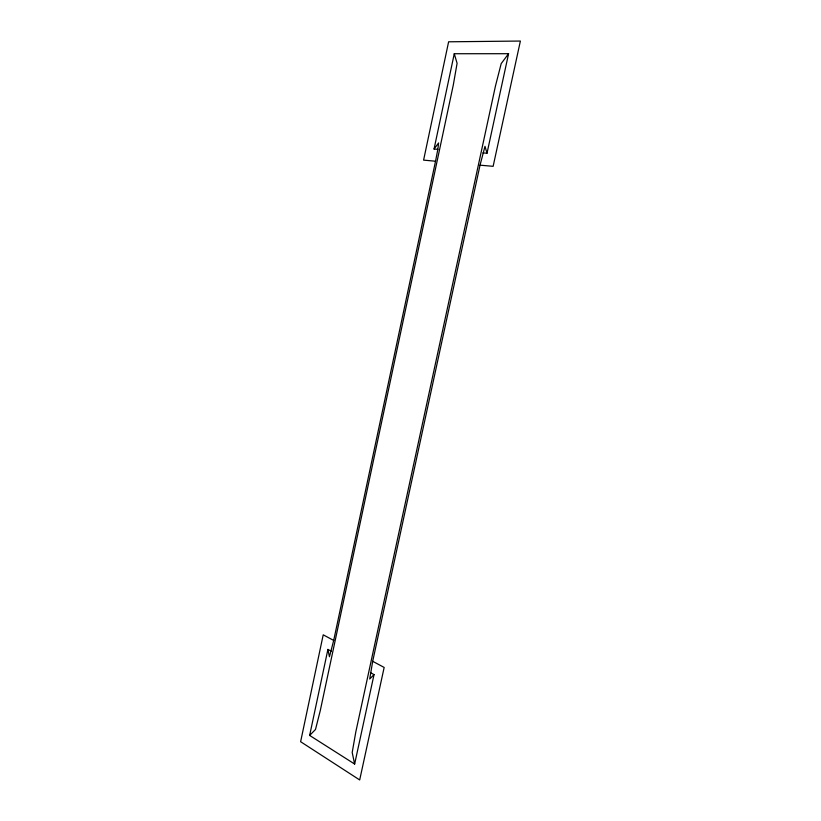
<?xml version="1.0" encoding="UTF-8"?>
<svg xmlns="http://www.w3.org/2000/svg" width="821" height="821" viewBox="0 0 821 821"><rect width="100%" height="100%" fill="white"/><g stroke="black" fill="none" stroke-linecap="round" stroke-linejoin="round"><path stroke-width="1.23" d="M437.85 149.33L438.599 142.936L434.052 149.032L437.85 149.33L435.53 161.214L333.695 640.431L329.447 656.749L327.907 649.411L331.212 651.217M482.912 152.891L487.017 153.219L484.985 146.354L480.028 165.175L372.693 661.305L369.717 678.988L374.027 674.605L370.456 672.656M374.027 674.605L354.641 764.043L309.65 735.431L327.907 649.411M434.052 149.032L454.27 53.734L508.579 53.704L487.017 153.219M508.579 53.704L501.19 63.617L495.443 86.082L355.791 732.024L352.199 752.498L354.641 764.043M309.65 735.431L315.49 729.489L320.303 710.493L453.295 85.025L457.092 63.299L454.27 53.734M480.028 165.175L493.134 166.324L520.381 41.05L448.615 41.799L423.595 160.126L435.53 161.214M333.695 640.431L323.217 634.828L300.619 741.712L359.69 779.95L384.156 667.442L372.693 661.305"/></g></svg>
